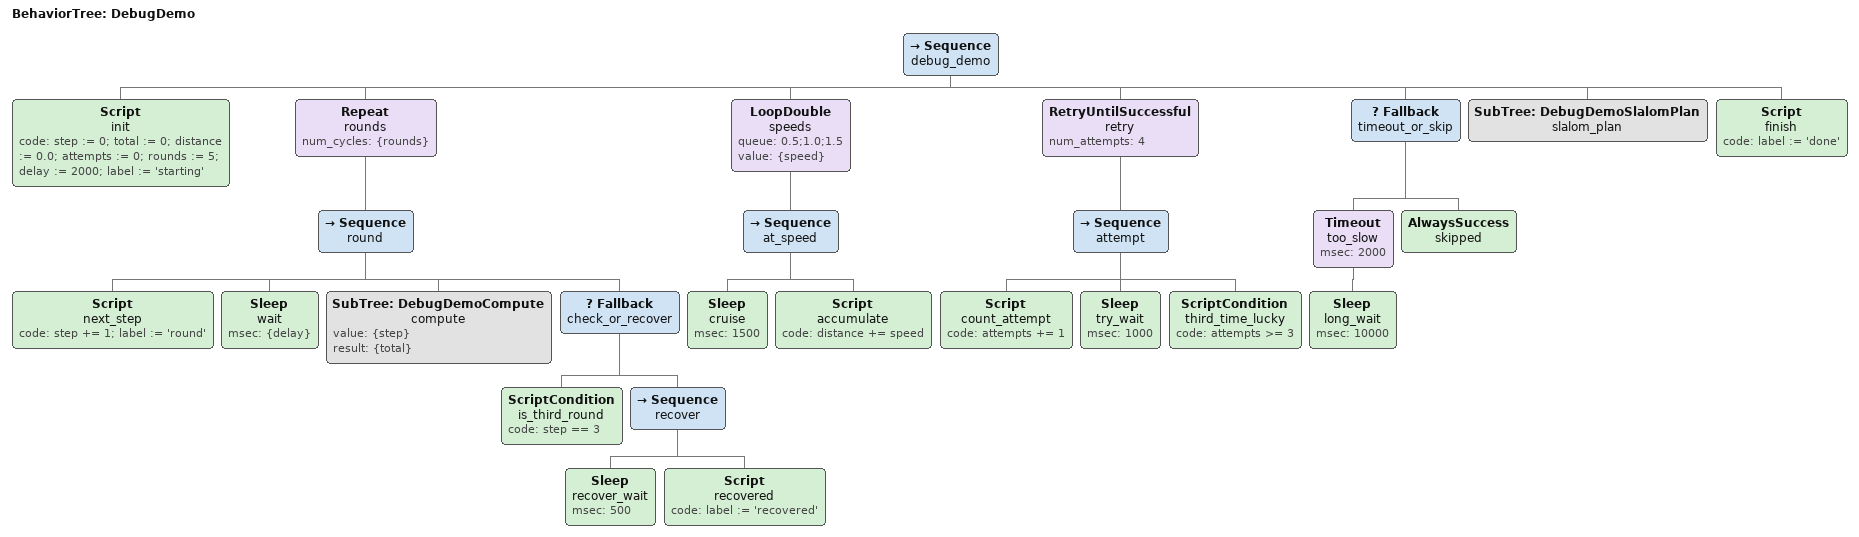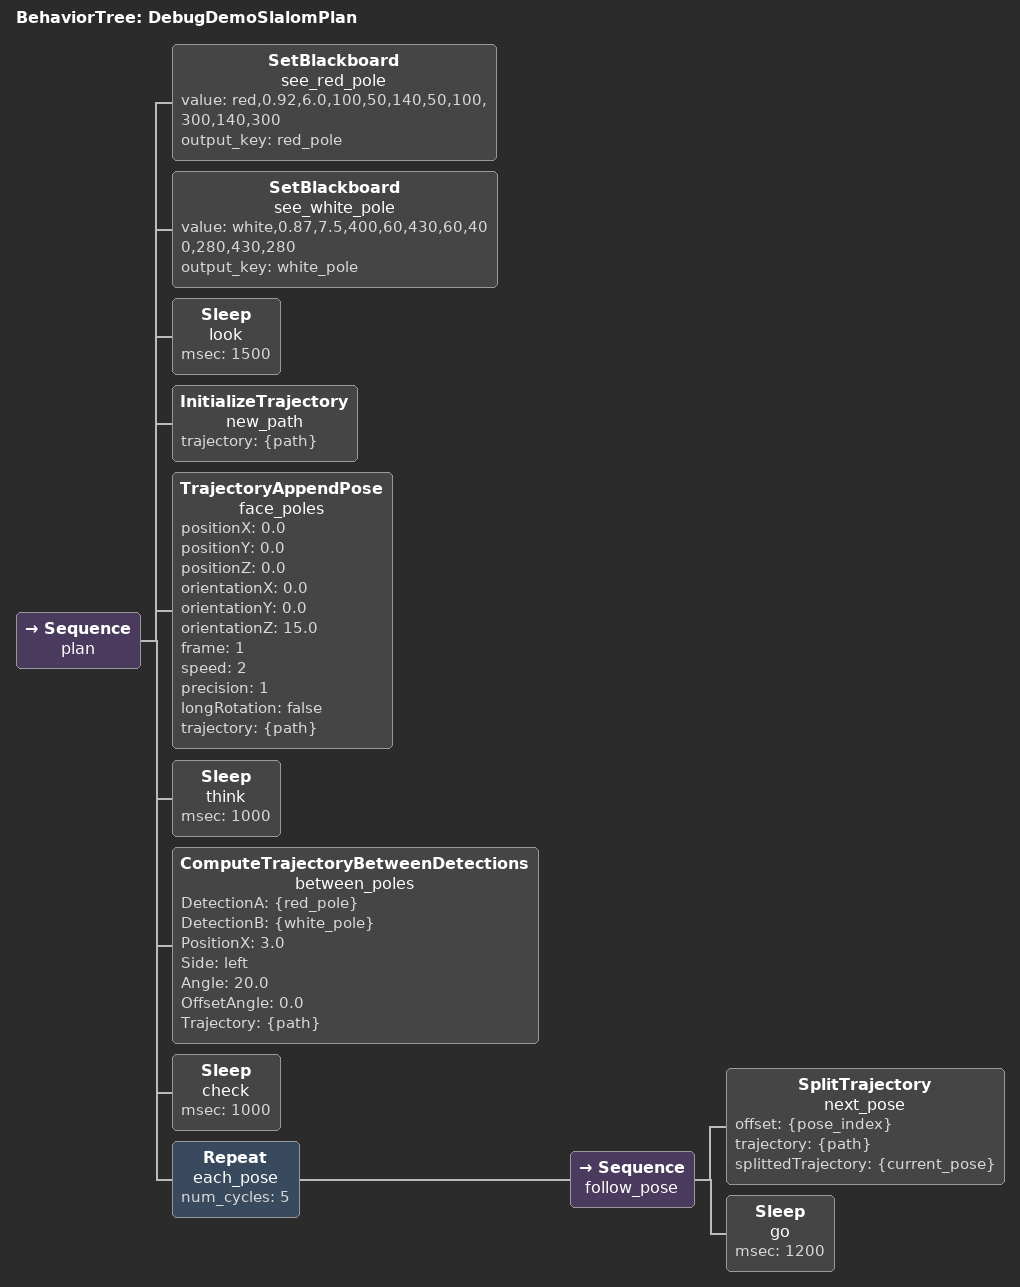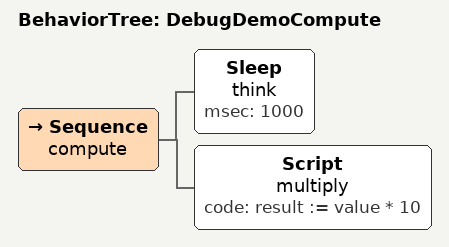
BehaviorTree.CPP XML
<?xml version="1.0" encoding="UTF-8"?>
<root BTCPP_format="4">
  <!-- Runs without the robot: builtin nodes, and Sonia nodes that only compute, it waits
       instead of moving. Made to follow a mission with a debugger, about 40 seconds long. -->
  <BehaviorTree ID="DebugDemo">
    <Sequence name="debug_demo">
      <Script name="init"
              code="step := 0; total := 0; distance := 0.0; attempts := 0; rounds := 5; delay := 2000; label := 'starting'"/>
      <Repeat name="rounds"
              num_cycles="{rounds}">
        <Sequence name="round">
          <Script name="next_step"
                  code="step += 1; label := 'round'"/>
          <Sleep name="wait"
                 msec="{delay}"/>
          <SubTree ID="DebugDemoCompute"
                   name="compute"
                   value="{step}"
                   result="{total}"/>
          <Fallback name="check_or_recover">
            <ScriptCondition name="is_third_round"
                             code="step == 3"/>
            <Sequence name="recover">
              <Sleep name="recover_wait"
                     msec="500"/>
              <Script name="recovered"
                      code="label := 'recovered'"/>
            </Sequence>
          </Fallback>
        </Sequence>
      </Repeat>
      <LoopDouble name="speeds"
                  queue="0.5;1.0;1.5"
                  value="{speed}">
        <Sequence name="at_speed">
          <Sleep name="cruise"
                 msec="1500"/>
          <Script name="accumulate"
                  code="distance += speed"/>
        </Sequence>
      </LoopDouble>
      <RetryUntilSuccessful name="retry"
                            num_attempts="4">
        <Sequence name="attempt">
          <Script name="count_attempt"
                  code="attempts += 1"/>
          <Sleep name="try_wait"
                 msec="1000"/>
          <ScriptCondition name="third_time_lucky"
                           code="attempts &gt;= 3"/>
        </Sequence>
      </RetryUntilSuccessful>
      <Fallback name="timeout_or_skip">
        <Timeout name="too_slow"
                 msec="2000">
          <Sleep name="long_wait"
                 msec="10000"/>
        </Timeout>
        <AlwaysSuccess name="skipped"/>
      </Fallback>
      <SubTree ID="DebugDemoSlalomPlan"
               name="slalom_plan"/>
      <Script name="finish"
              code="label := 'done'"/>
    </Sequence>
  </BehaviorTree>

  <!-- Plans a path between two made up poles, the way the slalom does from real detections.
       Nothing is sent: the trajectory is only built, then read back one pose at a time. -->
  <BehaviorTree ID="DebugDemoSlalomPlan">
    <Sequence name="plan">
      <!-- classification,confidence,distance,then the corners of the box: top left x,y,
           top right x,y, bottom left x,y, bottom right x,y -->
      <SetBlackboard name="see_red_pole"
                     value="red,0.92,6.0,100,50,140,50,100,300,140,300"
                     output_key="red_pole"/>
      <SetBlackboard name="see_white_pole"
                     value="white,0.87,7.5,400,60,430,60,400,280,430,280"
                     output_key="white_pole"/>
      <Sleep name="look"
             msec="1500"/>
      <InitializeTrajectory name="new_path"
                            trajectory="{path}"/>
      <TrajectoryAppendPose name="face_poles"
                            positionX="0.0"
                            positionY="0.0"
                            positionZ="0.0"
                            orientationX="0.0"
                            orientationY="0.0"
                            orientationZ="15.0"
                            frame="1"
                            speed="2"
                            precision="1"
                            longRotation="false"
                            trajectory="{path}"/>
      <Sleep name="think"
             msec="1000"/>
      <ComputeTrajectoryBetweenDetections name="between_poles"
                                          DetectionA="{red_pole}"
                                          DetectionB="{white_pole}"
                                          PositionX="3.0"
                                          Side="left"
                                          Angle="20.0"
                                          OffsetAngle="0.0"
                                          Trajectory="{path}"/>
      <Sleep name="check"
             msec="1000"/>
      <Repeat name="each_pose"
              num_cycles="5">
        <Sequence name="follow_pose">
          <SplitTrajectory name="next_pose"
                           offset="{pose_index}"
                           trajectory="{path}"
                           splittedTrajectory="{current_pose}"/>
          <Sleep name="go"
                 msec="1200"/>
        </Sequence>
      </Repeat>
    </Sequence>
  </BehaviorTree>

  <BehaviorTree ID="DebugDemoCompute">
    <Sequence name="compute">
      <Sleep name="think"
             msec="1000"/>
      <Script name="multiply"
              code="result := value * 10"/>
    </Sequence>
  </BehaviorTree>
</root>
